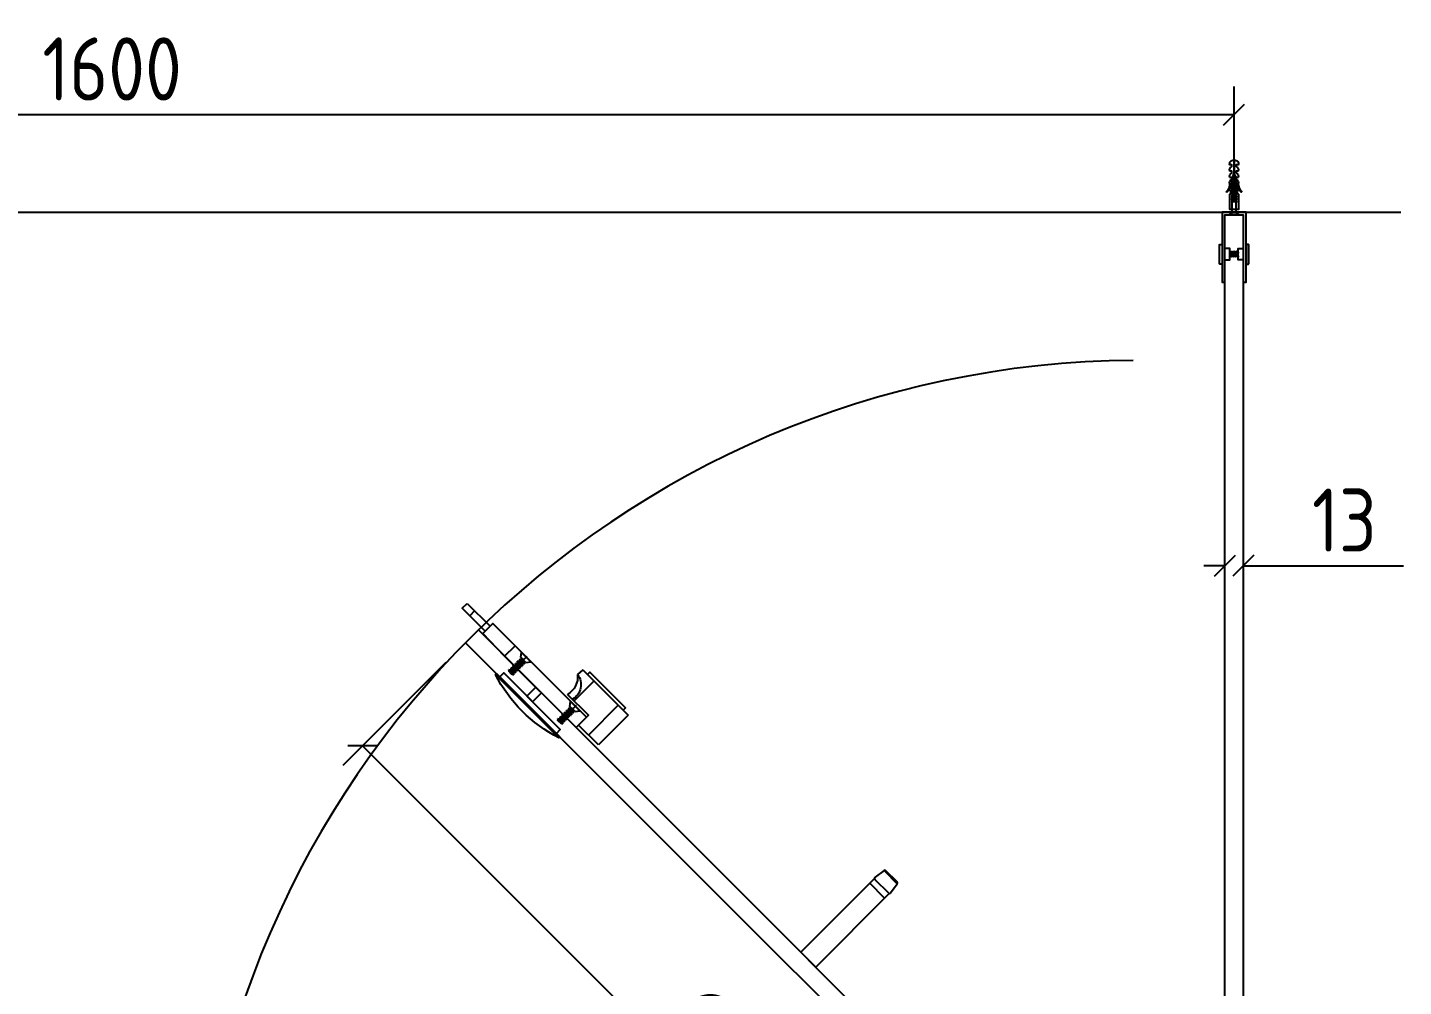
# Model space of a CAD drawing. Header units: inches. Extents: x 129892 to 140765, y 18172 to 24435.
# Drawn here: x 138469 to 139450, y 21942 to 22626 of the extents above; entities that cross this region are included whole.
import ezdxf

# ---------------------------------------------------------------- set-up
doc = ezdxf.new("R2010")
doc.units = ezdxf.units.IN
doc.header["$MEASUREMENT"] = 0
doc.header["$PDMODE"] = 66
doc.layers.add('01', color=7, linetype='Continuous')
doc.styles.add('EXCELSIOR', font='dim.shx', dxfattribs={"height": 45})
doc.dimstyles.new('EXCELSIOR', dxfattribs={"dimtxt": 50, "dimasz": 15, "dimexe": 20, "dimexo": 20, "dimgap": 10, "dimtad": 1, "dimdec": 0, "dimtxsty": 'EXCELSIOR', "dimblk": 'OBLIQUE', "dimcen": 2.5, "dimclrd": 1, "dimclre": 1, "dimclrt": 1, "dimadec": 0, "dimazin": 0, "dimtfac": 1, "dimtdec": 0, "dimtofl": 0, "dimtmove": 0, "dimatfit": 3, "dimfxl": 0, "dimlwd": 25, "dimarcsym": 0})

# ---------------------------------------------------------------- blocks, each defined once
blk = doc.blocks.new('_OBLIQUE')
at = {"color": 0, "linetype": 'ByBlock'}
blk.add_line((-0.5, -0.5), (0.5, 0.5), dxfattribs=at)
blk = doc.blocks.new('*D203')
at = {"color": 1, "lineweight": -2}
for p, q in [((137729.56, 22514.02), (137729.56, 22583.62)), ((139329.56, 22514.02), (139329.56, 22583.62))]:
    blk.add_line(p, q, dxfattribs=at)
at = {"color": 1, "lineweight": 25}
blk.add_line((137729.56, 22563.62), (139329.56, 22563.62), dxfattribs=at)
at = {"layer": 'Defpoints', "color": 0}
for p in [(139329.56, 22563.62), (137729.56, 22494.02), (139329.56, 22494.02)]:
    blk.add_point(p, dxfattribs=at)
at = {"color": 1, "lineweight": 25, "xscale": 15, "yscale": 15, "zscale": 15, "rotation": 180}
blk.add_blockref('_OBLIQUE', (137729.56, 22563.62), dxfattribs=at)
at = {"color": 1, "lineweight": 25, "xscale": 15, "yscale": 15, "zscale": 15}
blk.add_blockref('_OBLIQUE', (139329.56, 22563.62), dxfattribs=at)
at = {"color": 1, "insert": (138529.56, 22596.12), "char_height": 45, "attachment_point": 5, "style": 'EXCELSIOR'}
blk.add_mtext('1600', dxfattribs=at)
blk = doc.blocks.new('A$C7E8D36A7')
for p, q in [((7.95, 21.39), (7.5, 22.01)), ((7.5, 18), (7.5, 22)), ((7.5, 18), (7.5, 22)), ((8.02, 17.84), (7.5, 21.36)), ((7.5, 21.36), (8.02, 17.84)), ((7.95, 21.39), (8.41, 21.39)), ((7.95, 21.38), (8.36, 18.63)), ((8.75, 22.17), (8.41, 21.39)), ((8.41, 21.39), (8.81, 18.63)), ((9.39, 17.84), (8.75, 22.17)), ((8.75, 22.17), (9.39, 17.84)), ((9.32, 21.39), (8.75, 22.17)), ((9.32, 21.39), (9.78, 21.39)), ((9.32, 21.38), (9.73, 18.63)), ((10.12, 22.17), (9.78, 21.39)), ((9.78, 21.39), (10.18, 18.63)), ((10.76, 17.84), (10.12, 22.17)), ((10.12, 22.17), (10.76, 17.84)), ((10.69, 21.39), (10.12, 22.17)), ((10.69, 21.39), (11.15, 21.39)), ((10.69, 21.38), (11.1, 18.63)), ((11.49, 22.17), (11.15, 21.39)), ((11.15, 21.39), (11.55, 18.63)), ((12.13, 17.84), (11.49, 22.17)), ((11.49, 22.17), (12.13, 17.84)), ((12.06, 21.39), (11.49, 22.17)), ((12.06, 21.39), (12.52, 21.39)), ((12.06, 21.38), (12.47, 18.63)), ((12.85, 22.17), (12.52, 21.39)), ((12.52, 21.39), (12.92, 18.63)), ((13.49, 17.84), (12.85, 22.17)), ((12.85, 22.17), (13.49, 17.84)), ((13.42, 21.39), (12.85, 22.17)), ((13.42, 21.39), (13.5, 21.39)), ((13.43, 21.38), (13.5, 20.89)), ((13.5, 18), (13.5, 22)), ((8.02, 17.84), (7.5, 18.56)), ((8.36, 18.63), (8.02, 17.84)), ((8.36, 18.63), (8.81, 18.63)), ((9.39, 17.84), (8.81, 18.63)), ((9.73, 18.63), (9.39, 17.84)), ((9.73, 18.63), (10.18, 18.63)), ((10.76, 17.84), (10.18, 18.63)), ((11.1, 18.63), (10.76, 17.84)), ((11.1, 18.63), (11.55, 18.63)), ((12.13, 17.84), (11.55, 18.63)), ((12.47, 18.63), (12.13, 17.84)), ((12.47, 18.63), (12.92, 18.63)), ((13.49, 17.84), (12.92, 18.63)), ((13.5, 17.86), (13.49, 17.84))]:
    blk.add_line(p, q)
blk.add_lwpolyline([(4, 0), (4, 48), (17, 48), (17, 0), (19, 0), (19, 50), (2, 50), (2, 0)], close=True)
for points in [[(0, 13.5), (0, 26.5, -0.414214), (0.5, 27), (2, 27), (2, 13), (0.5, 13, -0.414214)], [(21, 13.5), (21, 26.5, 0.414214), (20.5, 27), (19, 27), (19, 13), (20.5, 13, 0.414214)]]:
    blk.add_lwpolyline(points, format="xyb", close=True)
for points in [[(4, 16), (7.5, 16), (7.5, 24), (4, 24)], [(17, 16), (13.5, 16), (13.5, 24), (17, 24)]]:
    blk.add_lwpolyline(points)
blk = doc.blocks.new('A$C50743CB1')
blk.add_lwpolyline([(16.66, 7.94, 0.247638), (22.75, 10.51), (22.36, 10.83, -0.24938), (16.66, 8.44, 0.369054), (13.7, 7.25, -0.279225), (13.17, 6.93), (12.17, 6.93), (12.17, 8.44, 0.369054), (9.21, 7.25, -0.279225), (8.68, 6.93), (7.68, 6.93), (7.68, 8.44, 0.369054), (4.73, 7.25, -0.279225), (4.2, 6.93), (3.2, 6.93), (3.2, 8.44, 0.569838), (0, 5.69), (27.93, 5.69), (27.93, 5.14), (0, 5.14, 0.569838), (3.2, 2.39), (3.2, 3.9), (4.2, 3.9, -0.279225), (4.73, 3.58, 0.369054), (7.68, 2.39), (7.68, 3.9), (8.68, 3.9, -0.279225), (9.21, 3.58, 0.369054), (12.17, 2.39), (12.17, 3.9), (13.17, 3.9, -0.279225), (13.7, 3.58, 0.369054), (16.66, 2.39, -0.24938), (22.36, 0), (22.75, 0.32, 0.247638), (16.66, 2.9), (16.66, 3.9), (18.04, 3.9, -0.279225), (18.57, 3.58, 0.369054), (21.53, 2.39), (21.53, 3.13), (23.27, 3.13), (24.07, 2.32), (35, 2.32), (35, 8.51), (24.07, 8.51), (23.27, 7.71), (21.53, 7.71), (21.53, 8.44, 0.369054), (18.57, 7.25, -0.279225), (18.04, 6.93), (16.66, 6.93)], format="xyb", close=True)
blk = doc.blocks.new('A$C604D7AA8')
for p, q in [((5.06, 28.61), (5.42, 29.94)), ((6.22, 26.96), (5.42, 29.94)), ((3.25, 24.22), (7.59, 24.86)), ((7.59, 24.86), (3.25, 24.22)), ((4.04, 24.79), (3.25, 24.22)), ((3.25, 24.22), (4.04, 23.88)), ((7.58, 23.04), (3.25, 22.4)), ((3.25, 22.4), (7.58, 23.04)), ((4.03, 22.97), (3.25, 22.4)), ((3.25, 22.4), (4.03, 22.06)), ((3.25, 20.57), (7.59, 21.21)), ((7.59, 21.21), (3.25, 20.57)), ((4.04, 21.14), (3.25, 20.57)), ((3.25, 20.57), (4.04, 20.23)), ((4.54, 26.71), (3.76, 26.14)), ((7.01, 26.62), (3.76, 26.14)), ((3.76, 26.14), (4.3, 25.76)), ((4.03, 24.78), (4.3, 25.76)), ((4.03, 22.97), (4.03, 23.89)), ((4.03, 21.14), (4.03, 22.06)), ((4.03, 19.31), (4.03, 20.23)), ((4.04, 24.8), (6.69, 25.19)), ((4.04, 24.8), (6.69, 25.19)), ((4.04, 23.88), (6.79, 24.29)), ((6.79, 24.29), (4.04, 23.88)), ((4.04, 22.97), (6.79, 23.38)), ((6.79, 22.46), (4.04, 22.06)), ((4.04, 21.14), (6.79, 21.55)), ((4.04, 21.14), (6.79, 21.55)), ((6.79, 20.63), (4.04, 20.23)), ((4.04, 19.32), (6.79, 19.72)), ((4.04, 19.32), (6.79, 19.72)), ((5.06, 28.61), (4.27, 28.04)), ((5.86, 28.27), (4.27, 28.04)), ((4.27, 28.04), (4.81, 27.66)), ((6.45, 26.08), (4.3, 25.76)), ((4.55, 26.71), (4.81, 27.66)), ((4.55, 26.71), (6.22, 26.96)), ((4.55, 26.71), (6.22, 26.96)), ((5.86, 28.27), (4.81, 27.66)), ((5.06, 28.61), (5.86, 28.27)), ((6.22, 26.96), (7.01, 26.62)), ((7.01, 26.62), (6.45, 26.08)), ((6.69, 25.19), (6.45, 26.08)), ((6.69, 25.19), (7.59, 24.86)), ((7.59, 24.86), (6.79, 24.29)), ((6.79, 23.38), (6.79, 24.29)), ((6.79, 23.38), (7.58, 23.04)), ((7.58, 23.04), (6.79, 22.46)), ((6.79, 22.46), (6.79, 21.55)), ((6.79, 21.55), (7.59, 21.21)), ((7.59, 21.21), (6.79, 20.63)), ((6.79, 19.72), (6.79, 20.63)), ((6.79, 19.72), (7.58, 19.38)), ((3.25, 18.74), (7.58, 19.38)), ((7.58, 19.38), (3.25, 18.74)), ((4.03, 19.31), (3.25, 18.74)), ((3.25, 18.74), (4.03, 18.4)), ((3.25, 16.91), (7.59, 17.55)), ((7.59, 17.55), (3.25, 16.91)), ((4.04, 17.48), (3.25, 16.91)), ((3.25, 16.91), (4.04, 16.57)), ((3.25, 15.08), (7.59, 15.72)), ((7.59, 15.72), (3.25, 15.08)), ((4.04, 15.65), (3.25, 15.08)), ((3.25, 15.08), (4.04, 14.75)), ((3.25, 13.25), (7.59, 13.89)), ((7.59, 13.89), (3.25, 13.25)), ((4.04, 13.82), (3.25, 13.25)), ((3.25, 13.25), (4.04, 12.91)), ((3.25, 11.43), (7.59, 12.07)), ((7.59, 12.07), (3.25, 11.43)), ((4.04, 12), (3.25, 11.43)), ((3.25, 11.43), (4.04, 11.09)), ((3.25, 9.6), (7.58, 10.24)), ((7.58, 10.24), (3.25, 9.6)), ((4.03, 10.17), (3.25, 9.6)), ((4.03, 17.48), (4.03, 18.4)), ((6.79, 18.81), (4.04, 18.4)), ((6.79, 18.81), (4.04, 18.4)), ((4.04, 17.49), (6.79, 17.89)), ((4.04, 17.48), (6.79, 17.89)), ((6.79, 16.98), (4.04, 16.57)), ((4.04, 15.65), (4.04, 16.57)), ((4.04, 15.66), (6.79, 16.06)), ((4.04, 15.66), (6.79, 16.06)), ((6.79, 15.15), (4.04, 14.74)), ((6.79, 15.15), (4.04, 14.74)), ((4.04, 13.82), (4.04, 14.75)), ((4.04, 13.82), (6.79, 14.23)), ((6.79, 13.32), (4.04, 12.91)), ((4.04, 12), (4.04, 12.91)), ((4.04, 12), (6.79, 12.41)), ((4.04, 12), (6.79, 12.41)), ((6.79, 11.49), (4.04, 11.09)), ((6.79, 11.49), (4.04, 11.09)), ((4.04, 10.17), (4.04, 11.09)), ((4.04, 10.17), (6.79, 10.58)), ((4.04, 10.18), (6.79, 10.58)), ((7.58, 19.38), (6.79, 18.81)), ((6.79, 17.89), (6.79, 18.81)), ((6.79, 17.89), (7.59, 17.55)), ((7.59, 17.55), (6.79, 16.98)), ((6.79, 16.98), (6.79, 16.07)), ((6.79, 16.06), (7.59, 15.72)), ((7.59, 15.72), (6.79, 15.15)), ((6.79, 15.15), (6.79, 14.23)), ((6.79, 14.23), (7.59, 13.89)), ((7.59, 13.89), (6.79, 13.32)), ((6.79, 12.41), (6.79, 13.32)), ((6.79, 12.41), (7.59, 12.07)), ((7.59, 12.07), (6.79, 11.49)), ((6.79, 10.58), (6.79, 11.49)), ((6.79, 10.58), (7.58, 10.24)), ((7.58, 10.24), (6.79, 9.67)), ((3.25, 9.6), (4.04, 9.26)), ((4.03, 1.5), (4.03, 9.27)), ((6.79, 9.67), (4.04, 9.26)), ((6.79, 1.5), (6.79, 9.66)), ((3.85, 0), (2, 0)), ((6.97, 0), (3.85, 0)), ((8.83, 0), (6.97, 0))]:
    blk.add_line(p, q)
blk.add_lwpolyline([(4.03, 1.5), (2, 0), (8.83, 0), (6.79, 1.5)])
at = {"rotation": 270}
blk.add_blockref('A$C50743CB1', (0, 39), dxfattribs=at)
blk = doc.blocks.new('*D206')
at = {"color": 1, "lineweight": 25}
for p, q in [((139323.06, 22242), (139308.06, 22242)), ((139336.06, 22242), (139450.34, 22242))]:
    blk.add_line(p, q, dxfattribs=at)
at = {"layer": 'Defpoints', "color": 0}
for p in [(139323.06, 22242), (139336.06, 22242), (139336.06, 22242)]:
    blk.add_point(p, dxfattribs=at)
at = {"color": 1, "lineweight": 25, "xscale": 15, "yscale": 15, "zscale": 15}
blk.add_blockref('_OBLIQUE', (139323.06, 22242), dxfattribs=at)
at = {"color": 1, "lineweight": 25, "xscale": 15, "yscale": 15, "zscale": 15, "rotation": 180}
blk.add_blockref('_OBLIQUE', (139336.06, 22242), dxfattribs=at)
at = {"color": 1, "insert": (139408.2, 22274.5), "char_height": 45, "attachment_point": 5, "style": 'EXCELSIOR'}
blk.add_mtext('13', dxfattribs=at)
blk = doc.blocks.new('*D172')
at = {"color": 1, "lineweight": -2}
for p, q in [((138767.47, 22172.99), (138694.01, 22099.52)), ((139237.7, 21702.76), (139164.23, 21629.29))]:
    blk.add_line(p, q, dxfattribs=at)
at = {"color": 1, "lineweight": 25}
blk.add_line((139178.37, 21643.43), (138708.15, 22113.66), dxfattribs=at)
at = {"layer": 'Defpoints', "color": 0}
for p in [(138781.62, 22187.13), (138708.15, 22113.66), (139251.84, 21716.9)]:
    blk.add_point(p, dxfattribs=at)
at = {"color": 1, "lineweight": 25, "xscale": 15, "yscale": 15, "zscale": 15}
for p, rotation in [((138708.15, 22113.66), 135.0000000004422), ((139178.37, 21643.43), 315.0000000004422)]:
    blk.add_blockref('_OBLIQUE', p, dxfattribs=dict(at, rotation=rotation))
at = {"color": 1, "insert": (138966.24, 21901.53), "char_height": 45, "attachment_point": 5, "rotation": 315, "style": 'EXCELSIOR'}
blk.add_mtext('665', dxfattribs=at)
blk = doc.blocks.new('A$C4FBA4292')
blk.add_lwpolyline([(2.99, 0.34), (2.99, 0.1, 0.414214), (3.09, 0), (6.25, 0, 0.414214), (6.35, 0.1), (6.35, 0.18)], format="xyb")
at = {"layer": '01'}
for p, q in [((0, 16), (9.34, 16)), ((0, 16), (0, 15.81)), ((0, 15.81), (9.34, 15.81)), ((2.08, 13.12), (0, 15.81)), ((2.08, 11.63), (4.55, 13.12)), ((5.61, 13.12), (2.08, 11.63)), ((2.08, 13.12), (7.26, 13.12)), ((2.08, 9.45), (6.35, 12.02)), ((7.26, 11.63), (2.08, 9.45)), ((2.99, 11.25), (2.08, 11.63)), ((2.08, 7.27), (6.35, 9.83)), ((2.99, 13.12), (2.99, 12.18)), ((6.1, 13.12), (2.99, 11.25)), ((7.26, 11.63), (2.99, 9.07)), ((2.99, 11.25), (2.99, 10)), ((6.35, 12.02), (6.35, 13.12)), ((7.26, 11.63), (6.35, 12.02)), ((6.35, 9.83), (6.35, 11.08)), ((7.26, 9.45), (6.35, 9.83)), ((7.26, 13.12), (9.34, 15.81)), ((9.34, 16), (9.34, 15.81)), ((7.26, 9.45), (2.08, 7.27)), ((2.99, 9.07), (2.08, 9.45)), ((2.08, 5.09), (6.35, 7.65)), ((7.26, 7.27), (2.08, 5.09)), ((2.99, 6.89), (2.08, 7.27)), ((2.08, 2.91), (6.35, 5.47)), ((7.26, 5.09), (2.08, 2.91)), ((2.99, 4.7), (2.08, 5.09)), ((2.08, 0.72), (6.35, 3.29)), ((7.26, 2.91), (2.08, 0.72)), ((2.99, 2.52), (2.08, 2.91)), ((2.99, 0.34), (2.08, 0.72)), ((7.26, 9.45), (2.99, 6.89)), ((2.99, 9.07), (2.99, 7.82)), ((7.26, 7.27), (2.99, 4.7)), ((2.99, 6.89), (2.99, 5.64)), ((7.26, 5.09), (2.99, 2.52)), ((2.99, 4.7), (2.99, 3.45)), ((7.26, 2.91), (2.99, 0.34)), ((2.99, 2.52), (2.99, 1.27)), ((4.5, 0), (6.35, 1.11)), ((7.26, 0.72), (5.54, 0)), ((7.26, 0.72), (6.05, 0)), ((6.35, 7.65), (6.35, 8.9)), ((7.26, 7.27), (6.35, 7.65)), ((6.35, 5.47), (6.35, 6.72)), ((7.26, 5.09), (6.35, 5.47)), ((6.35, 3.29), (6.35, 4.54)), ((7.26, 2.91), (6.35, 3.29)), ((6.35, 1.11), (6.35, 2.36)), ((7.26, 0.72), (6.35, 1.11))]:
    blk.add_line(p, q, dxfattribs=at)
blk = doc.blocks.new('A$C454F49C2')
for points in [[(45.75, 50.83), (0, 50.83)], [(0, 50.83), (0, 20.83)], [(41, 50.83), (5, 50.83), (5, 53.13), (41, 53.13), (41, 50.83)], [(45.75, 50.83), (46, 45.83)], [(0, 20.83), (20.03, 20.83), (20.03, 30.83), (41.03, 30.83)], [(92.03, 18.33), (20.03, 18.33), (20.03, 28.83), (92.03, 28.83)], [(92.03, 28.83), (114.53, 28.83), (114.53, 18.83)], [(92.03, 18.33), (114.53, 18.83)]]:
    blk.add_lwpolyline(points)
at = {"color": 252}
for points in [[(10.03, 50.83), (10.03, 20.83)], [(34.5, 30.83), (34.5, 50.83)], [(92.03, 18.33), (92.03, 28.83)], [(130.03, 26.08), (130.03, 21.08)]]:
    blk.add_lwpolyline(points, dxfattribs=at)
at = {"color": 3}
for points in [[(31.22, 13.58), (31.22, 29.8)], [(80.72, 13.58), (80.72, 29.8)]]:
    blk.add_lwpolyline(points, dxfattribs=at)
for points in [[(137.53, 26.08), (114.53, 26.08), (114.53, 21.08), (137.53, 21.08)], [(60.7, 9.44), (55, 9.44), (55, 18.33), (60.7, 18.33)], [(87.53, 5.44), (23.53, 5.44), (23.53, 4.44), (87.53, 4.44)], [(84.03, 5.44), (27.03, 5.44), (27.03, 9.44), (84.03, 9.44)]]:
    blk.add_lwpolyline(points, close=True)
at = {"color": 252}
blk.add_arc((47.86, 33.78), 12.19, 98.77496, 194.01183, dxfattribs=at)
for centre, radius, start, end in [((55.25, 34.44), 14.67, 129.07852, 194.2685), ((55.53, 104.34), 104.9, 252.23868, 287.76132), ((55.53, 104.34), 104.9, 252.23868, 287.76132)]:
    blk.add_arc(centre, radius, start, end)
for p in [(26.55, 12.83), (76.05, 12.83)]:
    blk.add_blockref('A$C4FBA4292', p)
blk = doc.blocks.new('A$C20A732E5')
blk.add_lwpolyline([(0, 0.99, 0.458526), (1.15, 0), (9.15, 1.2, 0.371247), (10, 2.19), (10, 13.47, 0.371247), (9.15, 14.46), (1.15, 15.66, 0.458526), (0, 14.67), (0, 0.99)], format="xyb")
blk = doc.blocks.new('A$C4E242D90')
at = {"color": 253}
blk.add_lwpolyline([(1.2, 83.15), (14.46, 83.15)], dxfattribs=at)
for points in [[(0.33, 0), (0.33, 74), (15.33, 74), (15.33, 0)], [(0.33, 69.5), (0.33, 74), (15.33, 74), (15.33, 69.5)]]:
    blk.add_lwpolyline(points, close=True)
at = {"rotation": 90}
blk.add_blockref('A$C20A732E5', (15.66, 74), dxfattribs=at)

msp = doc.modelspace()

# ---------------------------------------------------------------- linework, layer by layer
msp.add_lwpolyline([(137729.56, 21341.65), (137729.56, 22494.02), (139448.56, 22494.02)])
for points in [[(139323.06, 22492.02), (139336.06, 22492.02), (139336.06, 21696.02), (139323.06, 21696.02)], [(139251.84, 21716.9), (138781.62, 22187.13), (138790.81, 22196.32), (139261.04, 21726.09)]]:
    msp.add_lwpolyline(points, close=True)
at = {"color": 252}
msp.add_arc((139262.62, 21713.03), 675.36, 90.42093, 179.30491, dxfattribs=at)

# ---------------------------------------------------------------- block references
at = {"xscale": -1}
msp.add_blockref('A$C604D7AA8', (139334.97, 22492.02), dxfattribs=at)
msp.add_blockref('A$C7E8D36A7', (139319.06, 22444.02))
at = {"xscale": -1, "rotation": 315}
msp.add_blockref('A$C454F49C2', (138861.58, 22099.47), dxfattribs=at)
at = {"rotation": 315}
msp.add_blockref('A$C4E242D90', (139020.39, 21966.74), dxfattribs=at)

# ---------------------------------------------------------------- dimensions: what is measured, and where the dimension line sits
for base, p1, p2, picture, middle in [((139329.56, 22563.62), (137729.56, 22494.02), (139329.56, 22494.02), '*D203', (138529.56, 22596.12)), ((139336.06, 22242), (139323.06, 22242), (139336.06, 22242), '*D206', (139408.2, 22274.5))]:
    dim = msp.add_linear_dim(base=base, p1=p1, p2=p2, dimstyle='EXCELSIOR')
    dim.commit()
    dim.dimension.update_dxf_attribs({"geometry": picture, "text_midpoint": middle})
dim = msp.add_linear_dim(base=(138708.15, 22113.66), p1=(139251.84, 21716.9), p2=(138781.62, 22187.13), angle=135, dimstyle='EXCELSIOR')
dim.commit()
dim.dimension.update_dxf_attribs({"geometry": '*D172', "text_midpoint": (138966.24, 21901.53)})

doc.saveas('drawing.dxf')
